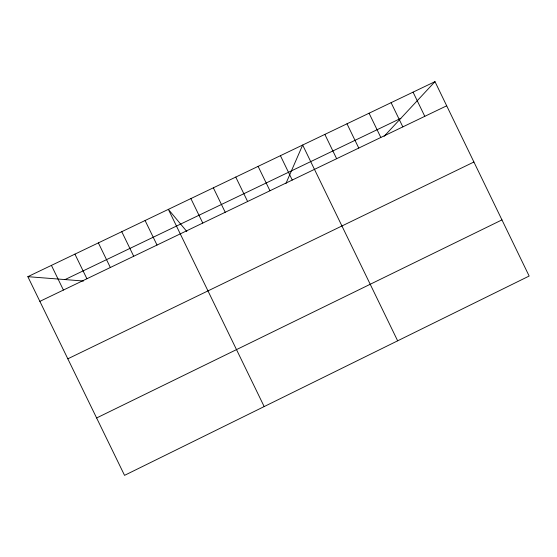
<?xml version="1.0" encoding="UTF-8"?>
<svg xmlns="http://www.w3.org/2000/svg" width="557" height="557" viewBox="0 0 557 557"><rect width="100%" height="100%" fill="white"/><g stroke="black" fill="none" stroke-linecap="round" stroke-linejoin="round"><path stroke-width="0.84" d="M285.908 183.525L302.667 145.029L397.649 340.821M384.107 136.312L434.989 81.642L529.15 276.042L124.545 475.358L27.85 276.676L434.989 81.642M96.619 417.973L501.954 219.897M67.829 358.819L473.916 162.01M39.867 301.372L446.693 105.802M65.037 279.579L400.852 118.321M27.85 276.676L83.529 281.02M186.818 231.489L168.36 209.369L264.178 406.575M258.121 166.369L269.957 190.759M235.764 177.077L247.621 201.502M213.352 187.813L225.223 212.266M190.884 198.577L202.776 223.058M145.092 220.516L157.018 245.052M121.767 231.691L133.708 256.262M98.38 242.894L110.342 267.492M74.93 254.124L86.913 278.758M51.418 265.383L63.421 290.051M413.071 92.142L424.789 116.329M391.098 102.669L402.836 126.885M369.075 113.217L380.828 137.468M346.99 123.793L358.764 148.071M324.856 134.397L336.644 158.703M280.422 155.681L292.244 180.05"/></g></svg>
